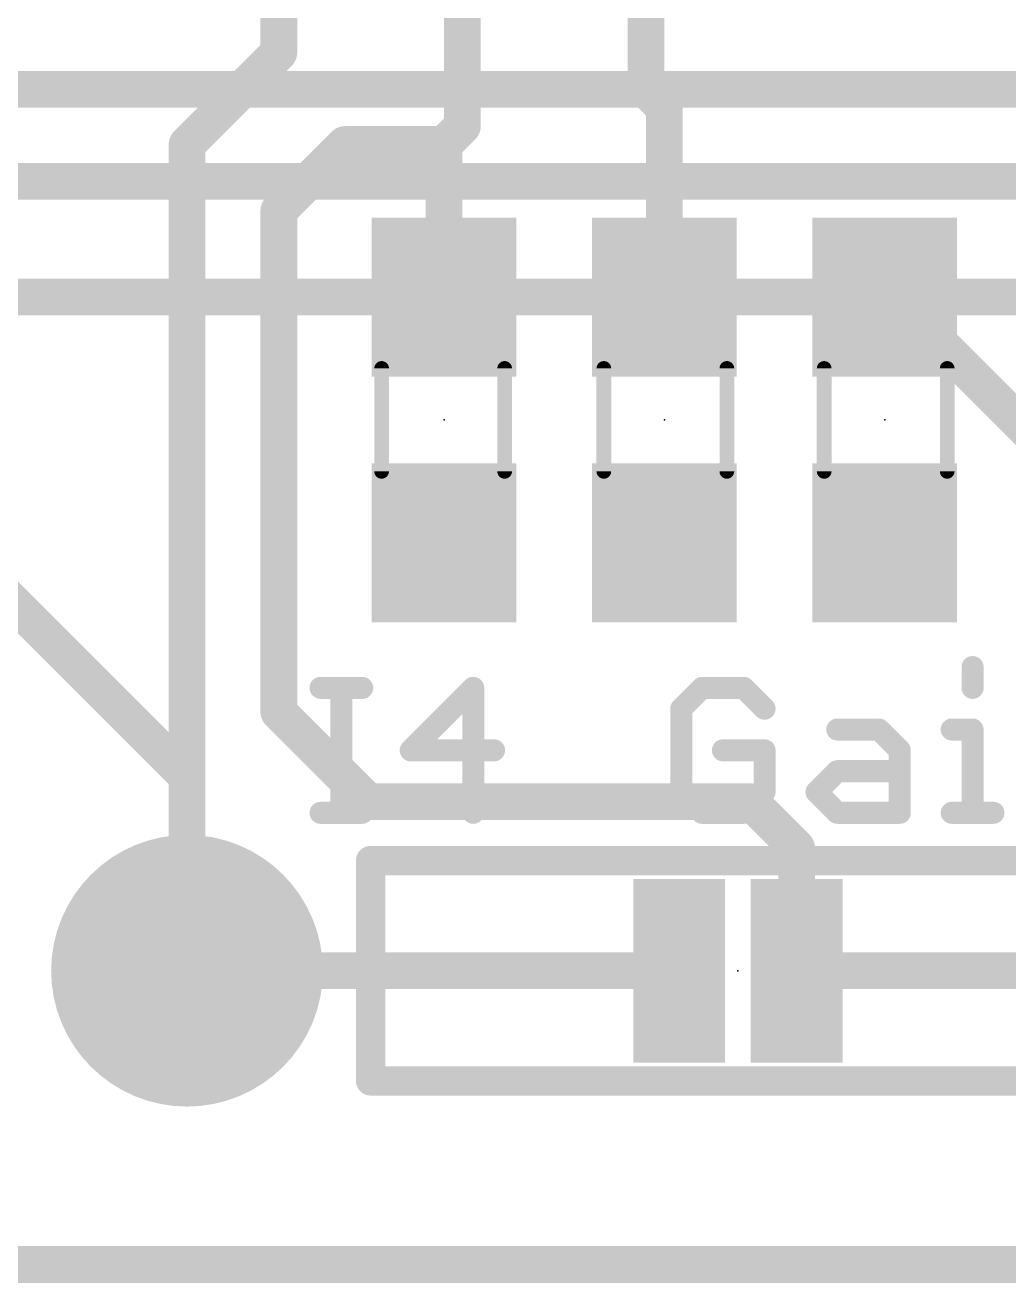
# Model space of a CAD drawing. Extents: x -8 to 102, y -79 to 54.
# Drawn here: x 44.09 to 50.9, y -0.13 to 8.57 of the extents above; entities that cross this region are included whole.
import ezdxf

# ---------------------------------------------------------------- set-up
doc = ezdxf.new("R2010")
doc.units = 0
for name, color, linetype in [('1', 12, 'CONTINUOUS'), ('16', 132, 'CONTINUOUS'), ('17', 110, 'CONTINUOUS'), ('20', 53, 'CONTINUOUS'), ('21', 41, 'CONTINUOUS'), ('23', 53, 'CONTINUOUS'), ('51', 53, 'CONTINUOUS')]:
    doc.layers.add(name, color=color, linetype=linetype)

# ---------------------------------------------------------------- blocks, each defined once
blk = doc.blocks.new('RECT')
blk.add_solid([(-0.5, -0.5), (0.5, -0.5), (-0.5, 0.5), (0.5, 0.5)])
blk = doc.blocks.new('ROUNDP')
at = {"const_width": 0.5}
blk.add_lwpolyline([(0, -0.25, 1), (0, 0.25, 1), (0, -0.25)], format="xyb", dxfattribs=at)

msp = doc.modelspace()

# ---------------------------------------------------------------- linework, layer by layer
at = {"layer": '1', "const_width": 0.254}
for points in [[(45.847, 9.392), (45.847, 8.382)], [(47.117, 9.392), (47.117, 7.874)], [(48.387, 8.128), (48.387, 9.392)], [(45.847, 8.382), (45.212, 7.747)], [(48.514, 8.001), (48.387, 8.128)], [(48.514, 6.692), (48.514, 8.001)], [(47.117, 7.874), (46.99, 7.747)], [(45.212, 7.747), (45.212, 2.032)], [(45.847, 7.2891), (46.3049, 7.747)], [(46.3049, 7.747), (46.99, 7.747)], [(46.99, 7.747), (46.99, 6.692)], [(45.847, 3.8207), (45.847, 7.2891)], [(48.514, 6.692), (50.038, 6.692)], [(51.308, 6.692), (50.038, 6.692)], [(45.847, 3.8207), (46.4669, 3.2008)], [(46.4669, 3.2008), (49.11, 3.2008)], [(49.11, 3.2008), (49.4284, 2.8823)], [(49.4284, 2.8823), (49.4284, 2.032)], [(48.6156, 2.032), (45.212, 2.032)], [(49.4284, 2.032), (52.832, 2.032)], [(0, 0), (101.6, 0)]]:
    msp.add_lwpolyline(points, dxfattribs=at)
at = {"layer": '1', "const_width": 0.127}
for points in [[(45.7835, 8.382, 1), (45.9105, 8.382)], [(45.8919, 8.3371, 1), (45.8021, 8.4269)], [(48.4319, 8.1729, 1), (48.3421, 8.0831)], [(48.3235, 8.128, 1), (48.4505, 8.128)], [(48.5775, 8.001, 1), (48.4505, 8.001)], [(48.4691, 7.9561, 1), (48.5589, 8.0459)], [(47.0535, 7.874, 1), (47.1805, 7.874)], [(47.1619, 7.8291, 1), (47.0721, 7.9189)], [(45.2755, 7.747, 1), (45.1485, 7.747)], [(45.1671, 7.7919, 1), (45.2569, 7.7021)], [(46.3049, 7.8105, 1), (46.3049, 7.6835)], [(46.3498, 7.7021, 1), (46.26, 7.7919)], [(47.0535, 7.747, 1), (46.9265, 7.747)], [(46.9451, 7.7919, 1), (47.0349, 7.7021)], [(46.99, 7.6835, 1), (46.99, 7.8105)], [(45.9105, 7.2891, 1), (45.7835, 7.2891)], [(45.8021, 7.334, 1), (45.8919, 7.2442)], [(48.514, 6.7555, 1), (48.514, 6.6285)], [(50.038, 6.7555, 1), (50.038, 6.6285)], [(50.038, 6.6285, 1), (50.038, 6.7555)], [(46.9265, 6.692, 1), (47.0535, 6.692)], [(48.4505, 6.692, 1), (48.5775, 6.692)], [(45.8919, 3.8656, 1), (45.8021, 3.7758)], [(45.7835, 3.8207, 1), (45.9105, 3.8207)], [(46.4669, 3.2643, 1), (46.4669, 3.1373)], [(46.422, 3.1559, 1), (46.5118, 3.2457)], [(49.1549, 3.2457, 1), (49.0651, 3.1559)], [(49.11, 3.1373, 1), (49.11, 3.2643)], [(49.4919, 2.8823, 1), (49.3649, 2.8823)], [(49.3835, 2.8374, 1), (49.4733, 2.9272)], [(45.212, 2.0955, 1), (45.212, 1.9685)], [(45.1485, 2.032, 1), (45.2755, 2.032)], [(48.6156, 1.9685, 1), (48.6156, 2.0955)], [(49.4284, 2.0955, 1), (49.4284, 1.9685)], [(49.3649, 2.032, 1), (49.4919, 2.032)]]:
    msp.add_lwpolyline(points, format="xyb", dxfattribs=at)
at = {"layer": '16', "const_width": 0.254}
for points in [[(73.66, 8.128), (36.322, 8.128)], [(35.687, 7.493), (74.168, 7.493)], [(50.0999, 6.692), (42.672, 6.692)], [(51.7119, 5.08), (50.0999, 6.692)], [(43.5081, 5.08), (45.212, 3.3761)], [(45.212, 3.3761), (45.212, 2.032)], [(0, 0), (101.6, 0)]]:
    msp.add_lwpolyline(points, dxfattribs=at)
at = {"layer": '16', "const_width": 0.127}
for points in [[(50.1448, 6.7369, 1), (50.055, 6.6471)], [(50.0999, 6.6285, 1), (50.0999, 6.7555)], [(45.2755, 3.3761, 1), (45.1485, 3.3761)], [(45.1671, 3.3312, 1), (45.2569, 3.421)], [(45.1485, 2.032, 1), (45.2755, 2.032)]]:
    msp.add_lwpolyline(points, format="xyb", dxfattribs=at)
at = {"layer": '20', "const_width": 0.2032}
msp.add_lwpolyline([(0, 0), (101.6, 0)], dxfattribs=at)
at = {"layer": '21'}
for points, const_width in [([(50.6455, 4.1326), (50.6455, 3.9885)], 0.1524), ([(46.1357, 3.9885), (46.4238, 3.9885)], 0.1524), ([(46.2798, 3.1242), (46.2798, 3.9885)], 0.1524), ([(47.1916, 3.9885), (46.7594, 3.5564)], 0.1524), ([(47.1916, 3.1242), (47.1916, 3.9885)], 0.1524), ([(48.7745, 3.9885), (48.6304, 3.8445)], 0.1524), ([(49.0626, 3.9885), (48.7745, 3.9885)], 0.1524), ([(49.2067, 3.8445), (49.0626, 3.9885)], 0.1524), ([(48.6304, 3.8445), (48.6304, 3.2683)], 0.1524), ([(49.71, 3.7004), (49.9981, 3.7004)], 0.1524), ([(49.9981, 3.7004), (50.1422, 3.5564)], 0.1524), ([(50.5015, 3.7004), (50.6455, 3.7004)], 0.1524), ([(50.6455, 3.7004), (50.6455, 3.1242)], 0.1524), ([(46.7594, 3.5564), (47.3356, 3.5564)], 0.1524), ([(49.2067, 3.5564), (48.9186, 3.5564)], 0.1524), ([(49.2067, 3.2683), (49.2067, 3.5564)], 0.1524), ([(50.1422, 3.5564), (50.1422, 3.1242)], 0.1524), ([(49.566, 3.2683), (49.71, 3.4123)], 0.1524), ([(49.71, 3.4123), (50.1422, 3.4123)], 0.1524), ([(48.6304, 3.2683), (48.7745, 3.1242)], 0.1524), ([(49.0626, 3.1242), (49.2067, 3.2683)], 0.1524), ([(49.71, 3.1242), (49.566, 3.2683)], 0.1524), ([(46.1357, 3.1242), (46.4238, 3.1242)], 0.1524), ([(48.7745, 3.1242), (49.0626, 3.1242)], 0.1524), ([(50.1422, 3.1242), (49.71, 3.1242)], 0.1524), ([(50.5015, 3.1242), (50.7896, 3.1242)], 0.1524), ([(46.482, 2.032), (46.482, 2.794)], 0.2032), ([(46.482, 2.794), (51.562, 2.794)], 0.2032), ([(46.482, 2.032), (46.228, 2.032)], 0.2032), ([(46.482, 1.27), (46.482, 2.032)], 0.2032), ([(51.562, 1.27), (46.482, 1.27)], 0.2032)]:
    msp.add_lwpolyline(points, dxfattribs=dict(at, const_width=const_width))
for points, const_width in [([(50.6836, 4.1326, 1), (50.6074, 4.1326)], 0.0762), ([(46.1357, 4.0266, 1), (46.1357, 3.9504)], 0.0762), ([(46.3179, 3.9885, 1), (46.2417, 3.9885)], 0.0762), ([(46.4238, 3.9504, 1), (46.4238, 4.0266)], 0.0762), ([(47.2297, 3.9885, 1), (47.1535, 3.9885)], 0.0762), ([(47.2185, 3.9616, 1), (47.1646, 4.0155)], 0.0762), ([(48.7745, 4.0266, 1), (48.7745, 3.9504)], 0.0762), ([(48.8014, 3.9616, 1), (48.7476, 4.0155)], 0.0762), ([(49.0895, 4.0155, 1), (49.0357, 3.9616)], 0.0762), ([(49.0626, 3.9504, 1), (49.0626, 4.0266)], 0.0762), ([(50.6074, 3.9885, 1), (50.6836, 3.9885)], 0.0762), ([(48.6685, 3.8445, 1), (48.5923, 3.8445)], 0.0762), ([(48.6035, 3.8714, 1), (48.6574, 3.8175)], 0.0762), ([(49.1797, 3.8175, 1), (49.2336, 3.8714)], 0.0762), ([(49.71, 3.7385, 1), (49.71, 3.6623)], 0.0762), ([(50.0251, 3.7274, 1), (49.9712, 3.6735)], 0.0762), ([(49.9981, 3.6623, 1), (49.9981, 3.7385)], 0.0762), ([(50.5015, 3.7385, 1), (50.5015, 3.6623)], 0.0762), ([(50.6836, 3.7004, 1), (50.6074, 3.7004)], 0.0762), ([(50.6455, 3.6623, 1), (50.6455, 3.7385)], 0.0762), ([(46.7594, 3.5945, 1), (46.7594, 3.5183)], 0.0762), ([(46.7325, 3.5833, 1), (46.7863, 3.5294)], 0.0762), ([(47.3356, 3.5183, 1), (47.3356, 3.5945)], 0.0762), ([(48.9186, 3.5945, 1), (48.9186, 3.5183)], 0.0762), ([(49.2448, 3.5564, 1), (49.1686, 3.5564)], 0.0762), ([(49.2067, 3.5183, 1), (49.2067, 3.5945)], 0.0762), ([(50.1803, 3.5564, 1), (50.1041, 3.5564)], 0.0762), ([(50.1152, 3.5294, 1), (50.1691, 3.5833)], 0.0762), ([(49.71, 3.4504, 1), (49.71, 3.3742)], 0.0762), ([(49.737, 3.3854, 1), (49.6831, 3.4393)], 0.0762), ([(50.1422, 3.3742, 1), (50.1422, 3.4504)], 0.0762), ([(48.6574, 3.2952, 1), (48.6035, 3.2413)], 0.0762), ([(48.5923, 3.2683, 1), (48.6685, 3.2683)], 0.0762), ([(49.1686, 3.2683, 1), (49.2448, 3.2683)], 0.0762), ([(49.2336, 3.2413, 1), (49.1797, 3.2952)], 0.0762), ([(49.5929, 3.2952, 1), (49.539, 3.2413)], 0.0762), ([(49.539, 3.2952, 1), (49.5929, 3.2413)], 0.0762), ([(46.1357, 3.1623, 1), (46.1357, 3.0861)], 0.0762), ([(46.2417, 3.1242, 1), (46.3179, 3.1242)], 0.0762), ([(46.4238, 3.0861, 1), (46.4238, 3.1623)], 0.0762), ([(47.1535, 3.1242, 1), (47.2297, 3.1242)], 0.0762), ([(48.7745, 3.1623, 1), (48.7745, 3.0861)], 0.0762), ([(48.7476, 3.0973, 1), (48.8014, 3.1511)], 0.0762), ([(49.0357, 3.1511, 1), (49.0895, 3.0973)], 0.0762), ([(49.0626, 3.0861, 1), (49.0626, 3.1623)], 0.0762), ([(49.71, 3.1623, 1), (49.71, 3.0861)], 0.0762), ([(49.6831, 3.0973, 1), (49.737, 3.1511)], 0.0762), ([(50.1041, 3.1242, 1), (50.1803, 3.1242)], 0.0762), ([(50.1422, 3.0861, 1), (50.1422, 3.1623)], 0.0762), ([(50.5015, 3.1623, 1), (50.5015, 3.0861)], 0.0762), ([(50.6074, 3.1242, 1), (50.6836, 3.1242)], 0.0762), ([(50.7896, 3.0861, 1), (50.7896, 3.1623)], 0.0762), ([(46.5328, 2.794, 1), (46.4312, 2.794)], 0.1016), ([(46.482, 2.8448, 1), (46.482, 2.7432)], 0.1016), ([(46.228, 2.0828, 1), (46.228, 1.9812)], 0.1016), ([(46.5328, 2.032, 1), (46.4312, 2.032)], 0.1016), ([(46.482, 1.9812, 1), (46.482, 2.0828)], 0.1016), ([(46.4312, 2.032, 1), (46.5328, 2.032)], 0.1016), ([(46.482, 1.3208, 1), (46.482, 1.2192)], 0.1016), ([(46.4312, 1.27, 1), (46.5328, 1.27)], 0.1016)]:
    msp.add_lwpolyline(points, format="xyb", dxfattribs=dict(at, const_width=const_width))
at = {"layer": '23'}
for p in [(46.99, 5.842), (48.514, 5.842), (50.038, 5.842), (49.022, 2.032), (49.022, 2.032)]:
    msp.add_point(p, dxfattribs=at)
at = {"layer": '51', "const_width": 0.1016}
for points in [[(46.558, 5.486), (46.558, 6.198)], [(47.409, 5.486), (47.409, 6.198)], [(48.095, 6.198), (48.095, 5.486)], [(48.946, 6.198), (48.946, 5.486)], [(49.619, 6.198), (49.619, 5.486)], [(50.47, 6.198), (50.47, 5.486)]]:
    msp.add_lwpolyline(points, dxfattribs=at)
at = {"layer": '51', "const_width": 0.0508}
for points in [[(46.5834, 6.198, 1), (46.5326, 6.198)], [(47.4344, 6.198, 1), (47.3836, 6.198)], [(48.1204, 6.198, 1), (48.0696, 6.198)], [(48.9714, 6.198, 1), (48.9206, 6.198)], [(49.6444, 6.198, 1), (49.5936, 6.198)], [(50.4954, 6.198, 1), (50.4446, 6.198)], [(46.5326, 5.486, 1), (46.5834, 5.486)], [(47.3836, 5.486, 1), (47.4344, 5.486)], [(48.0696, 5.486, 1), (48.1204, 5.486)], [(48.9206, 5.486, 1), (48.9714, 5.486)], [(49.5936, 5.486, 1), (49.6444, 5.486)], [(50.4446, 5.486, 1), (50.4954, 5.486)]]:
    msp.add_lwpolyline(points, format="xyb", dxfattribs=at)

# ---------------------------------------------------------------- block references
at = {"layer": '1', "xscale": 1.1}
for p, rotation in [((46.99, 6.692), 90), ((48.514, 6.692), 270), ((50.038, 6.692), 270), ((46.99, 4.992), 90), ((48.514, 4.992), 270), ((50.038, 4.992), 270)]:
    msp.add_blockref('RECT', p, dxfattribs=dict(at, rotation=rotation))
at = {"layer": '1', "xscale": 0.635, "yscale": 1.27, "rotation": 180}
for p in [(48.6156, 2.032), (49.4284, 2.032)]:
    msp.add_blockref('RECT', p, dxfattribs=at)
at = {"layer": '17', "xscale": 1.8796, "yscale": 1.8796, "rotation": 180}
msp.add_blockref('ROUNDP', (45.212, 2.032), dxfattribs=at)
msp.add_blockref('ROUNDP', (45.212, 2.032), dxfattribs=at)
at = {"layer": '51', "xscale": 0.5001, "yscale": 0.95}
for p, rotation in [((46.9849, 6.4223), 90), ((48.5191, 6.4302), 270), ((50.0431, 6.4302), 270), ((46.9849, 5.2538), 90), ((48.5191, 5.2618), 270), ((50.0431, 5.2618), 270)]:
    msp.add_blockref('RECT', p, dxfattribs=dict(at, rotation=rotation))

doc.saveas('drawing.dxf')
